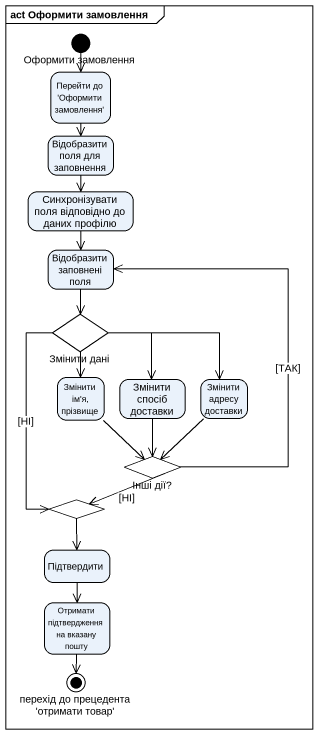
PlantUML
@startuml
mainframe act Оформити замовлення
hide empty description
state "Оформити замовлення" as Оформити_замовлення <<start>>
state "Перейти до 'Оформити замовлення'" as Перейти_до_Оформити
state "Відобразити поля для заповнення" as Відобразити_поля_для
state "Синхронізувати поля відповідно до даних профілю" as Синхронізувати_поля
state "Відобразити заповнені поля" as Відобразити_заповнені_поля
state "Змінити дані" as Змінити_дані <<choice>>
state "Змінити ім'я, прізвище" as Змінити_ім_я_прізвище
state "Змінити спосіб доставки" as Змінити_спосіб_доставки
state "Змінити адресу доставки" as Змінити_адресу_доставки
state "Інші дії?" as Інші_дії <<choice>>
state choice1 <<choice>>
state Підтвердити
state "Отримати підтвердження на вказану пошту" as Отримати_підтвердження_на
state "перехід до прецедента 'отримати товар'" as перехід_до_прецедента <<end>>
Оформити_замовлення --> Перейти_до_Оформити
Перейти_до_Оформити --> Відобразити_поля_для
Відобразити_поля_для --> Синхронізувати_поля
Синхронізувати_поля --> Відобразити_заповнені_поля
Відобразити_заповнені_поля --> Змінити_дані
Змінити_дані --> Змінити_ім_я_прізвище
Змінити_дані --> Змінити_спосіб_доставки
Змінити_дані -right-> Змінити_адресу_доставки
Змінити_дані --> choice1 : [НІ]
Змінити_ім_я_прізвище --> Інші_дії
Змінити_спосіб_доставки --> Інші_дії
Змінити_адресу_доставки --> Інші_дії
Інші_дії -up-> Відобразити_заповнені_поля : [ТАК]
Інші_дії -left-> choice1 : [НІ]
choice1 --> Підтвердити
Підтвердити --> Отримати_підтвердження_на
Отримати_підтвердження_на --> перехід_до_прецедента
@enduml
